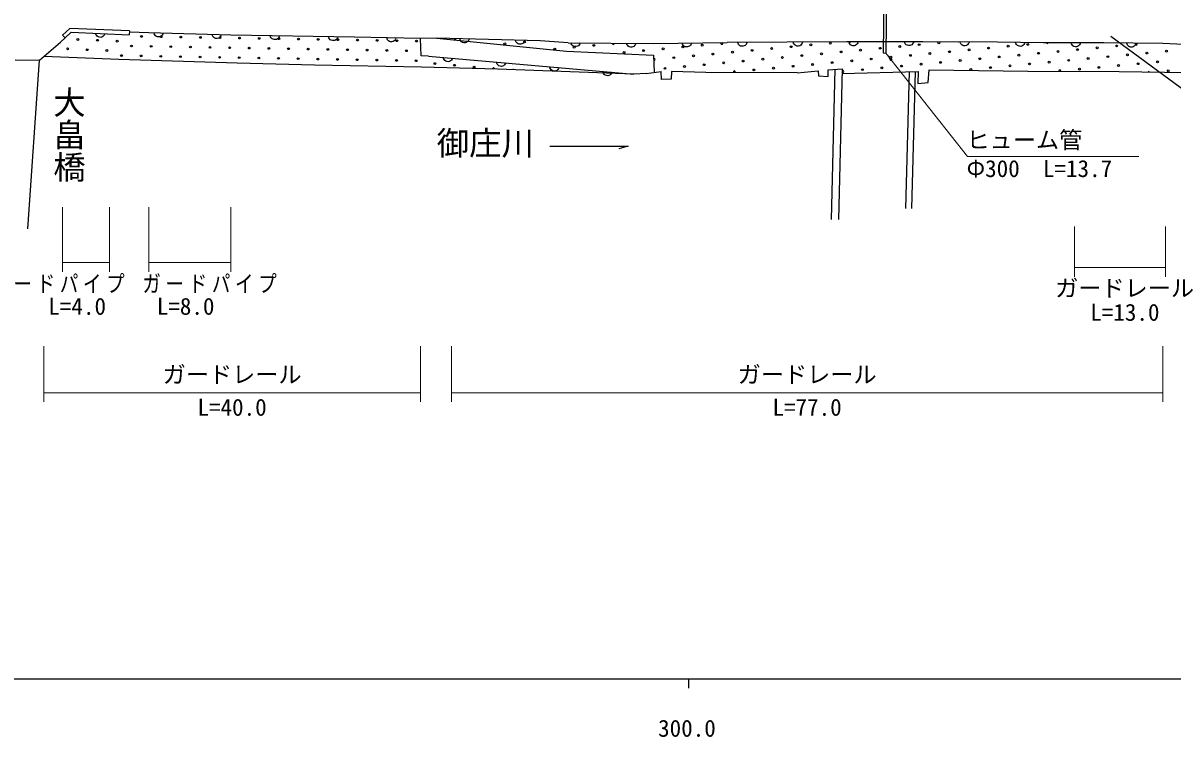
# Model space of a CAD drawing. Units: millimetres, scale not verified. Extents: x 40000 to 680000, y 20000 to 380000.
# Drawn here: x 296139 to 420230, y 198715 to 275874 of the extents above; entities that cross this region are included whole.
import ezdxf
from ezdxf.enums import TextEntityAlignment as Align

# ---------------------------------------------------------------- set-up
doc = ezdxf.new("R2010")
doc.units = ezdxf.units.MM
doc.header["$LTSCALE"] = 1000
for name, color, linetype, lineweight in [('M-BGD', 7, 'Continuous', 25), ('M-STR-HTXT', 7, 'Continuous', 13), ('M-STR-STRC', 7, 'Continuous', 25), ('M-TTL-BAND', 7, 'Continuous', 25)]:
    doc.layers.add(name, color=color, linetype=linetype, lineweight=lineweight)
doc.layers.add('M-BGD-HTXT', color=7, linetype='Continuous')
doc.styles.add('@ＭＳ ゴシック', font='')
doc.styles.add('ＭＳ ゴシック', font='')
doc.styles.get('@ＭＳ ゴシック').set_extended_font_data('@MS Gothic')
doc.styles.get('ＭＳ ゴシック').set_extended_font_data('MS Gothic')

# ---------------------------------------------------------------- blocks, each defined once
blk = doc.blocks.new('BUHIN6')
at = {"color": 7, "linetype": 'Continuous', "lineweight": 25}
blk.add_lwpolyline([(-297, -403), (-365, -302), (-408, -196), (-441, -54), (-424, 70), (-382, 185), (-290, 310), (-192, 384), (-79, 437), (68, 450), (182, 441), (297, 403)], dxfattribs=at)
blk = doc.blocks.new('BUHIN7')
at = {"color": 7, "linetype": 'Continuous', "lineweight": 25}
blk.add_lwpolyline([(-290, -407), (-360, -308), (-405, -203), (-440, -62), (-425, 63), (-385, 179), (-295, 305), (-199, 381), (-86, 435), (60, 451), (174, 444), (290, 407)], dxfattribs=at)
blk = doc.blocks.new('BUHIN9')
at = {"color": 7, "linetype": 'Continuous', "lineweight": 25}
blk.add_lwpolyline([(-283, -412), (-355, -314), (-402, -209), (-439, -69), (-426, 56), (-388, 173), (-300, 300), (-205, 377), (-93, 434), (53, 452), (167, 446), (283, 412)], dxfattribs=at)
blk = doc.blocks.new('BUHIN10')
at = {"color": 7, "linetype": 'Continuous', "lineweight": 25}
blk.add_lwpolyline([(-285, -411), (-356, -313), (-402, -208), (-439, -67), (-425, 58), (-387, 174), (-299, 301), (-203, 378), (-91, 434), (55, 452), (169, 446), (285, 411)], dxfattribs=at)
blk = doc.blocks.new('BUHIN24')
at = {"color": 7, "linetype": 'Continuous', "lineweight": 25}
blk.add_lwpolyline([(-297, -402), (-366, -302), (-408, -196), (-441, -54), (-424, 70), (-382, 186), (-290, 310), (-192, 384), (-78, 437), (68, 450), (182, 440), (297, 402)], dxfattribs=at)
blk = doc.blocks.new('BUHIN25')
at = {"color": 7, "linetype": 'Continuous', "lineweight": 25}
blk.add_lwpolyline([(-293, -405), (-363, -306), (-406, -200), (-440, -58), (-424, 66), (-384, 182), (-293, 307), (-196, 382), (-83, 436), (63, 451), (178, 442), (293, 405)], dxfattribs=at)
blk = doc.blocks.new('BUHIN28')
at = {"color": 7, "linetype": 'Continuous', "lineweight": 25}
blk.add_lwpolyline([(-321, -384), (-383, -279), (-420, -171), (-443, -27), (-419, 96), (-370, 208), (-271, 327), (-168, 395), (-52, 441), (95, 445), (208, 429), (321, 384)], dxfattribs=at)
blk = doc.blocks.new('filled_arrow')
at = {"color": 0, "linetype": 'Continuous', "lineweight": -2}
blk.add_solid([(7.5, 1.25), (0, 0), (7.5, -1.25)], dxfattribs=at)

msp = doc.modelspace()

# ---------------------------------------------------------------- linework, layer by layer
at = {"layer": 'M-BGD'}
for p, q in [((389178, 286330), (389030, 272631)), ((389478, 286327), (389330, 272631)), ((300682, 274267), (300181, 273817)), ((301204, 275276), (300414, 274565)), ((300414, 274565), (300682, 274267)), ((300682, 274267), (301351, 274869)), ((307632, 275009), (301204, 275276)), ((301351, 274869), (307615, 274609)), ((307632, 275009), (307615, 274609)), ((309741, 274815), (307626, 274866)), ((318600, 274572), (309741, 274815)), ((331958, 274342), (318600, 274572)), ((339066, 274196), (331958, 274342)), ((297919, 271862), (300181, 273817)), ((340823, 274229), (339066, 274196)), ((339158, 272315), (339066, 274196)), ((351995, 273932), (340823, 274229)), ((355005, 273742), (351995, 273932)), ((355005, 273742), (364267, 273649)), ((364267, 273649), (372175, 273758)), ((385102, 273832), (372175, 273758)), ((393309, 273852), (385102, 273832)), ((401397, 273794), (393309, 273852)), ((406340, 273738), (401397, 273794)), ((412851, 273722), (406340, 273738)), ((419241, 273640), (412851, 273722)), ((425312, 273375), (419241, 273640)), ((295311, 271907), (297919, 271862)), ((296646, 253620), (297919, 271862)), ((306490, 271940), (298387, 272266)), ((319272, 271513), (306490, 271940)), ((339945, 272297), (339158, 272315)), ((339945, 272297), (362124, 270343)), ((364232, 272410), (364303, 270536)), ((389030, 272631), (389330, 272628)), ((327620, 271325), (319272, 271513)), ((339167, 271095), (327620, 271325)), ((347376, 270899), (339167, 271095)), ((362124, 270343), (347376, 270899)), ((363430, 270409), (365048, 270645)), ((365099, 269761), (365048, 270645)), ((366192, 270625), (366124, 269807)), ((369867, 270533), (366192, 270625)), ((379752, 270498), (369867, 270533)), ((379752, 270498), (382015, 270714)), ((382015, 270714), (382052, 270167)), ((383091, 270816), (384594, 270933)), ((383096, 270092), (383091, 270816)), ((383453, 254644), (383842, 270875)), ((384594, 270933), (384203, 254626)), ((384581, 270423), (392800, 270636)), ((391498, 255830), (391890, 270612)), ((392148, 255813), (392541, 270629)), ((392800, 270636), (392766, 269331)), ((393908, 269424), (394010, 270799)), ((394010, 270799), (404650, 270669)), ((404650, 270669), (414532, 270616)), ((414532, 270616), (421877, 270519)), ((363430, 270409), (362124, 270343)), ((366124, 269807), (365099, 269761)), ((382052, 270167), (383096, 270092)), ((392766, 269331), (393908, 269424)), ((353054, 262571), (361498, 262571)), ((361498, 262571), (360498, 262283))]:
    msp.add_line(p, q, dxfattribs=at)
for points in [[(304983, 274719), (304938, 274605), (304874, 274510), (304774, 274404), (304662, 274349), (304543, 274319), (304388, 274325), (304272, 274365), (304165, 274430), (304072, 274544), (304016, 274644), (303984, 274760)], [(336422, 274250), (336380, 274136), (336318, 274040), (336221, 273932), (336109, 273874), (335991, 273842), (335836, 273845), (335719, 273882), (335611, 273944), (335515, 274056), (335458, 274155), (335422, 274271)], [(340823, 274229), (354852, 272818), (364232, 272410)], [(368322, 273705), (368284, 273590), (368225, 273491), (368132, 273380), (368023, 273319), (367906, 273282), (367751, 273280), (367633, 273313), (367522, 273372), (367423, 273480), (367362, 273577), (367323, 273691)], [(398333, 273816), (398292, 273702), (398231, 273605), (398135, 273495), (398025, 273436), (397907, 273402), (397752, 273403), (397635, 273439), (397525, 273500), (397429, 273610), (397369, 273708), (397333, 273823)], [(404335, 273761), (404293, 273646), (404232, 273549), (404136, 273440), (404025, 273382), (403907, 273348), (403752, 273350), (403635, 273386), (403526, 273448), (403430, 273559), (403371, 273657), (403335, 273772)], [(410337, 273728), (410296, 273613), (410236, 273516), (410141, 273406), (410031, 273346), (409913, 273311), (409758, 273312), (409641, 273347), (409531, 273407), (409434, 273518), (409374, 273615), (409337, 273730)], [(416339, 273677), (416297, 273563), (416236, 273466), (416140, 273357), (416029, 273299), (415911, 273265), (415756, 273267), (415639, 273304), (415530, 273365), (415434, 273476), (415375, 273575), (415339, 273690)]]:
    msp.add_lwpolyline(points, dxfattribs=at)
for centre in [(308932, 274428), (311053, 274391), (313174, 274355), (315295, 274318), (317416, 274282), (319537, 274245), (321658, 274209), (323779, 274172), (300965, 273073), (302069, 274089), (303085, 272985), (304189, 274001), (306308, 273913), (307854, 273385), (309975, 273349), (312096, 273312), (314217, 273276), (316338, 273239), (318459, 273203), (320580, 273166), (322701, 273130), (324822, 273093), (325900, 274136), (326943, 273057), (328021, 274099), (329064, 273020), (330142, 274063), (331185, 272984), (332263, 274026), (333306, 272947), (334384, 273990), (335427, 272911), (336505, 273953), (338626, 273917), (348183, 273619), (350295, 273816), (353562, 273056), (355674, 273253), (357786, 273449), (365277, 273082), (367390, 273279), (369502, 273476), (374881, 272912), (376993, 273109), (379105, 273306), (381217, 273503), (383329, 273700), (386596, 272939), (388708, 273136), (390820, 273333), (392932, 273530), (395045, 273727), (398311, 272966), (400423, 273163), (402536, 273360), (404648, 273557), (410027, 272993), (412139, 273190), (414251, 273387), (305204, 272897), (306775, 272343), (308896, 272307), (311017, 272270), (313138, 272234), (315259, 272197), (317380, 272161), (319501, 272124), (321622, 272088), (323743, 272051), (325864, 272015), (327985, 271978), (330106, 271942), (332227, 271905), (334348, 271869), (336469, 271832), (337548, 272874), (338590, 271796), (361053, 272689), (363165, 272886), (366432, 272125), (368544, 272322), (370656, 272519), (372768, 272716), (373923, 271758), (376035, 271955), (378147, 272152), (380259, 272349), (382372, 272545), (384484, 272742), (385638, 271785), (387751, 271982), (389863, 272178), (391975, 272375), (394087, 272572), (396199, 272769), (397354, 271812), (399466, 272008), (401578, 272205), (403690, 272402), (405802, 272599), (407915, 272796), (409069, 271838), (411181, 272035), (413293, 272232), (415406, 272429), (417518, 272626), (418672, 271668), (419630, 272823), (340627, 271484), (342740, 271298), (344853, 271112), (365474, 270970), (367587, 271167), (369699, 271364), (371811, 271561), (375078, 270800), (377190, 270997), (379302, 271194), (381414, 271391), (383526, 271588), (386793, 270827), (388905, 271024), (391017, 271221), (393129, 271418), (395242, 271615), (398508, 270854), (400620, 271051), (402733, 271248), (404845, 271445), (406957, 271641), (410224, 270881), (412336, 271078), (414448, 271274), (416560, 271471), (419827, 270711)]:
    msp.add_circle(centre, 99.5, dxfattribs=at)
for centre, start, end in [((342804, 274183), 182.33328, 354.61861), ((359899, 273646), 151.48981, 27.3698), ((371614, 273673), 129.83643, 51.73798), ((385441, 273897), 219.88618, 320.38948), ((397157, 273924), 263.58475, 275.5983), ((406760, 273754), 189.67627, 350.03922), ((416363, 273584), 109.3846, 69.16223), ((364320, 271928), 227.89159, 136.4435), ((346966, 270925), 348.96953, 188.28786), ((349079, 270739), 71.27302, 104.4124), ((372965, 270603), 304.9472, 234.65594), ((384681, 270630), 197.37354, 159.87776), ((408111, 270684), 339.9448, 199.44336), ((417715, 270514), 36.40786, 142.07815)]:
    msp.add_arc(centre, 99.5, start, end, dxfattribs=at)
at = {"layer": 'M-STR-HTXT'}
for p, q in [((300414, 255966), (300414, 248976)), ((305476, 255966), (305476, 248976)), ((309741, 255966), (309741, 248976)), ((318600, 255966), (318600, 248976)), ((409684, 253879), (409684, 248459)), ((419517, 253879), (419517, 248459)), ((300414, 249976), (305476, 249976)), ((309741, 249976), (318600, 249976)), ((409684, 249459), (419517, 249459)), ((298387, 240942), (298387, 234921)), ((339066, 240942), (339066, 234921)), ((342407, 240942), (342407, 234921)), ((419241, 240942), (419241, 234921)), ((339066, 235921), (298387, 235921)), ((419241, 235921), (342407, 235921))]:
    msp.add_line(p, q, dxfattribs=at)
msp.add_lwpolyline([(389330, 272628), (398153, 261430), (416653, 261430)], dxfattribs=at)
at = {"layer": 'M-STR-STRC'}
msp.add_line((413634, 274449), (432489, 260500), dxfattribs=at)
at = {"layer": 'M-TTL-BAND'}
for p, q in [((40000, 205000), (579000, 205000)), ((368000, 205000), (368000, 204000))]:
    msp.add_line(p, q, dxfattribs=at)

# ---------------------------------------------------------------- block references
at = {"layer": 'M-BGD', "rotation": 124.85299}
for name, p in [('BUHIN24', (310770, 274786)), ('BUHIN24', (317057, 274614)), ('BUHIN25', (323345, 274490)), ('BUHIN25', (329634, 274382)), ('BUHIN6', (343823, 274150)), ('BUHIN6', (349823, 273990)), ('BUHIN9', (379826, 273802)), ('BUHIN10', (385828, 273834)), ('BUHIN10', (391831, 273849)), ('BUHIN7', (355819, 273734)), ('BUHIN7', (361821, 273674)), ('BUHIN9', (373824, 273768)), ('BUHIN28', (342031, 272113)), ('BUHIN28', (347772, 271607)), ('BUHIN28', (353513, 271102)), ('BUHIN28', (359253, 270596))]:
    msp.add_blockref(name, p, dxfattribs=at)
at = {"layer": 'M-STR-HTXT', "xscale": 133, "yscale": 133, "rotation": 308.2}
msp.add_blockref('filled_arrow', (389330, 272628), dxfattribs=at)

# ---------------------------------------------------------------- texts
at = {"layer": 'M-BGD-HTXT', "style": '@ＭＳ ゴシック'}
msp.add_text('大畠橋', height=2566, rotation=270, dxfattribs=at).set_placement((299062, 269077), align=Align.BOTTOM_LEFT)
at = {"layer": 'M-BGD-HTXT', "style": 'ＭＳ ゴシック'}
msp.add_text('御庄川', height=2566, dxfattribs=at).set_placement((340821, 260834), align=Align.BOTTOM_LEFT)
at = {"layer": 'M-STR-HTXT', "style": 'ＭＳ ゴシック'}
for s, p in [('ヒューム管', (398038, 261772)), ('Φ300\u3000L=13.7', (398042, 258674)), ('ガードレール', (407607, 245759)), ('L=4.0', (298875, 243792)), ('L=8.0', (310585, 243792)), ('L=13.0', (411397, 243143)), ('ガードレール', (311227, 236421)), ('ガードレール', (373324, 236421)), ('L=40.0', (314977, 232881)), ('L=77.0', (377074, 232881))]:
    msp.add_text(s, height=1833, dxfattribs=at).set_placement(p, align=Align.BOTTOM_LEFT)
at = {"layer": 'M-STR-HTXT', "char_height": 1833, "attachment_point": 7, "style": 'ＭＳ ゴシック'}
for insert in [(292614, 246680), (309032, 246680)]:
    msp.add_mtext('\\T1.25;\\W0.8;ガードパイプ', dxfattribs=dict(at, insert=insert))
at = {"layer": 'M-TTL-BAND', "style": 'ＭＳ ゴシック'}
msp.add_text('300.0', height=1833, dxfattribs=at).set_placement((367844, 198195), align=Align.BOTTOM_CENTER)

doc.saveas('drawing.dxf')
